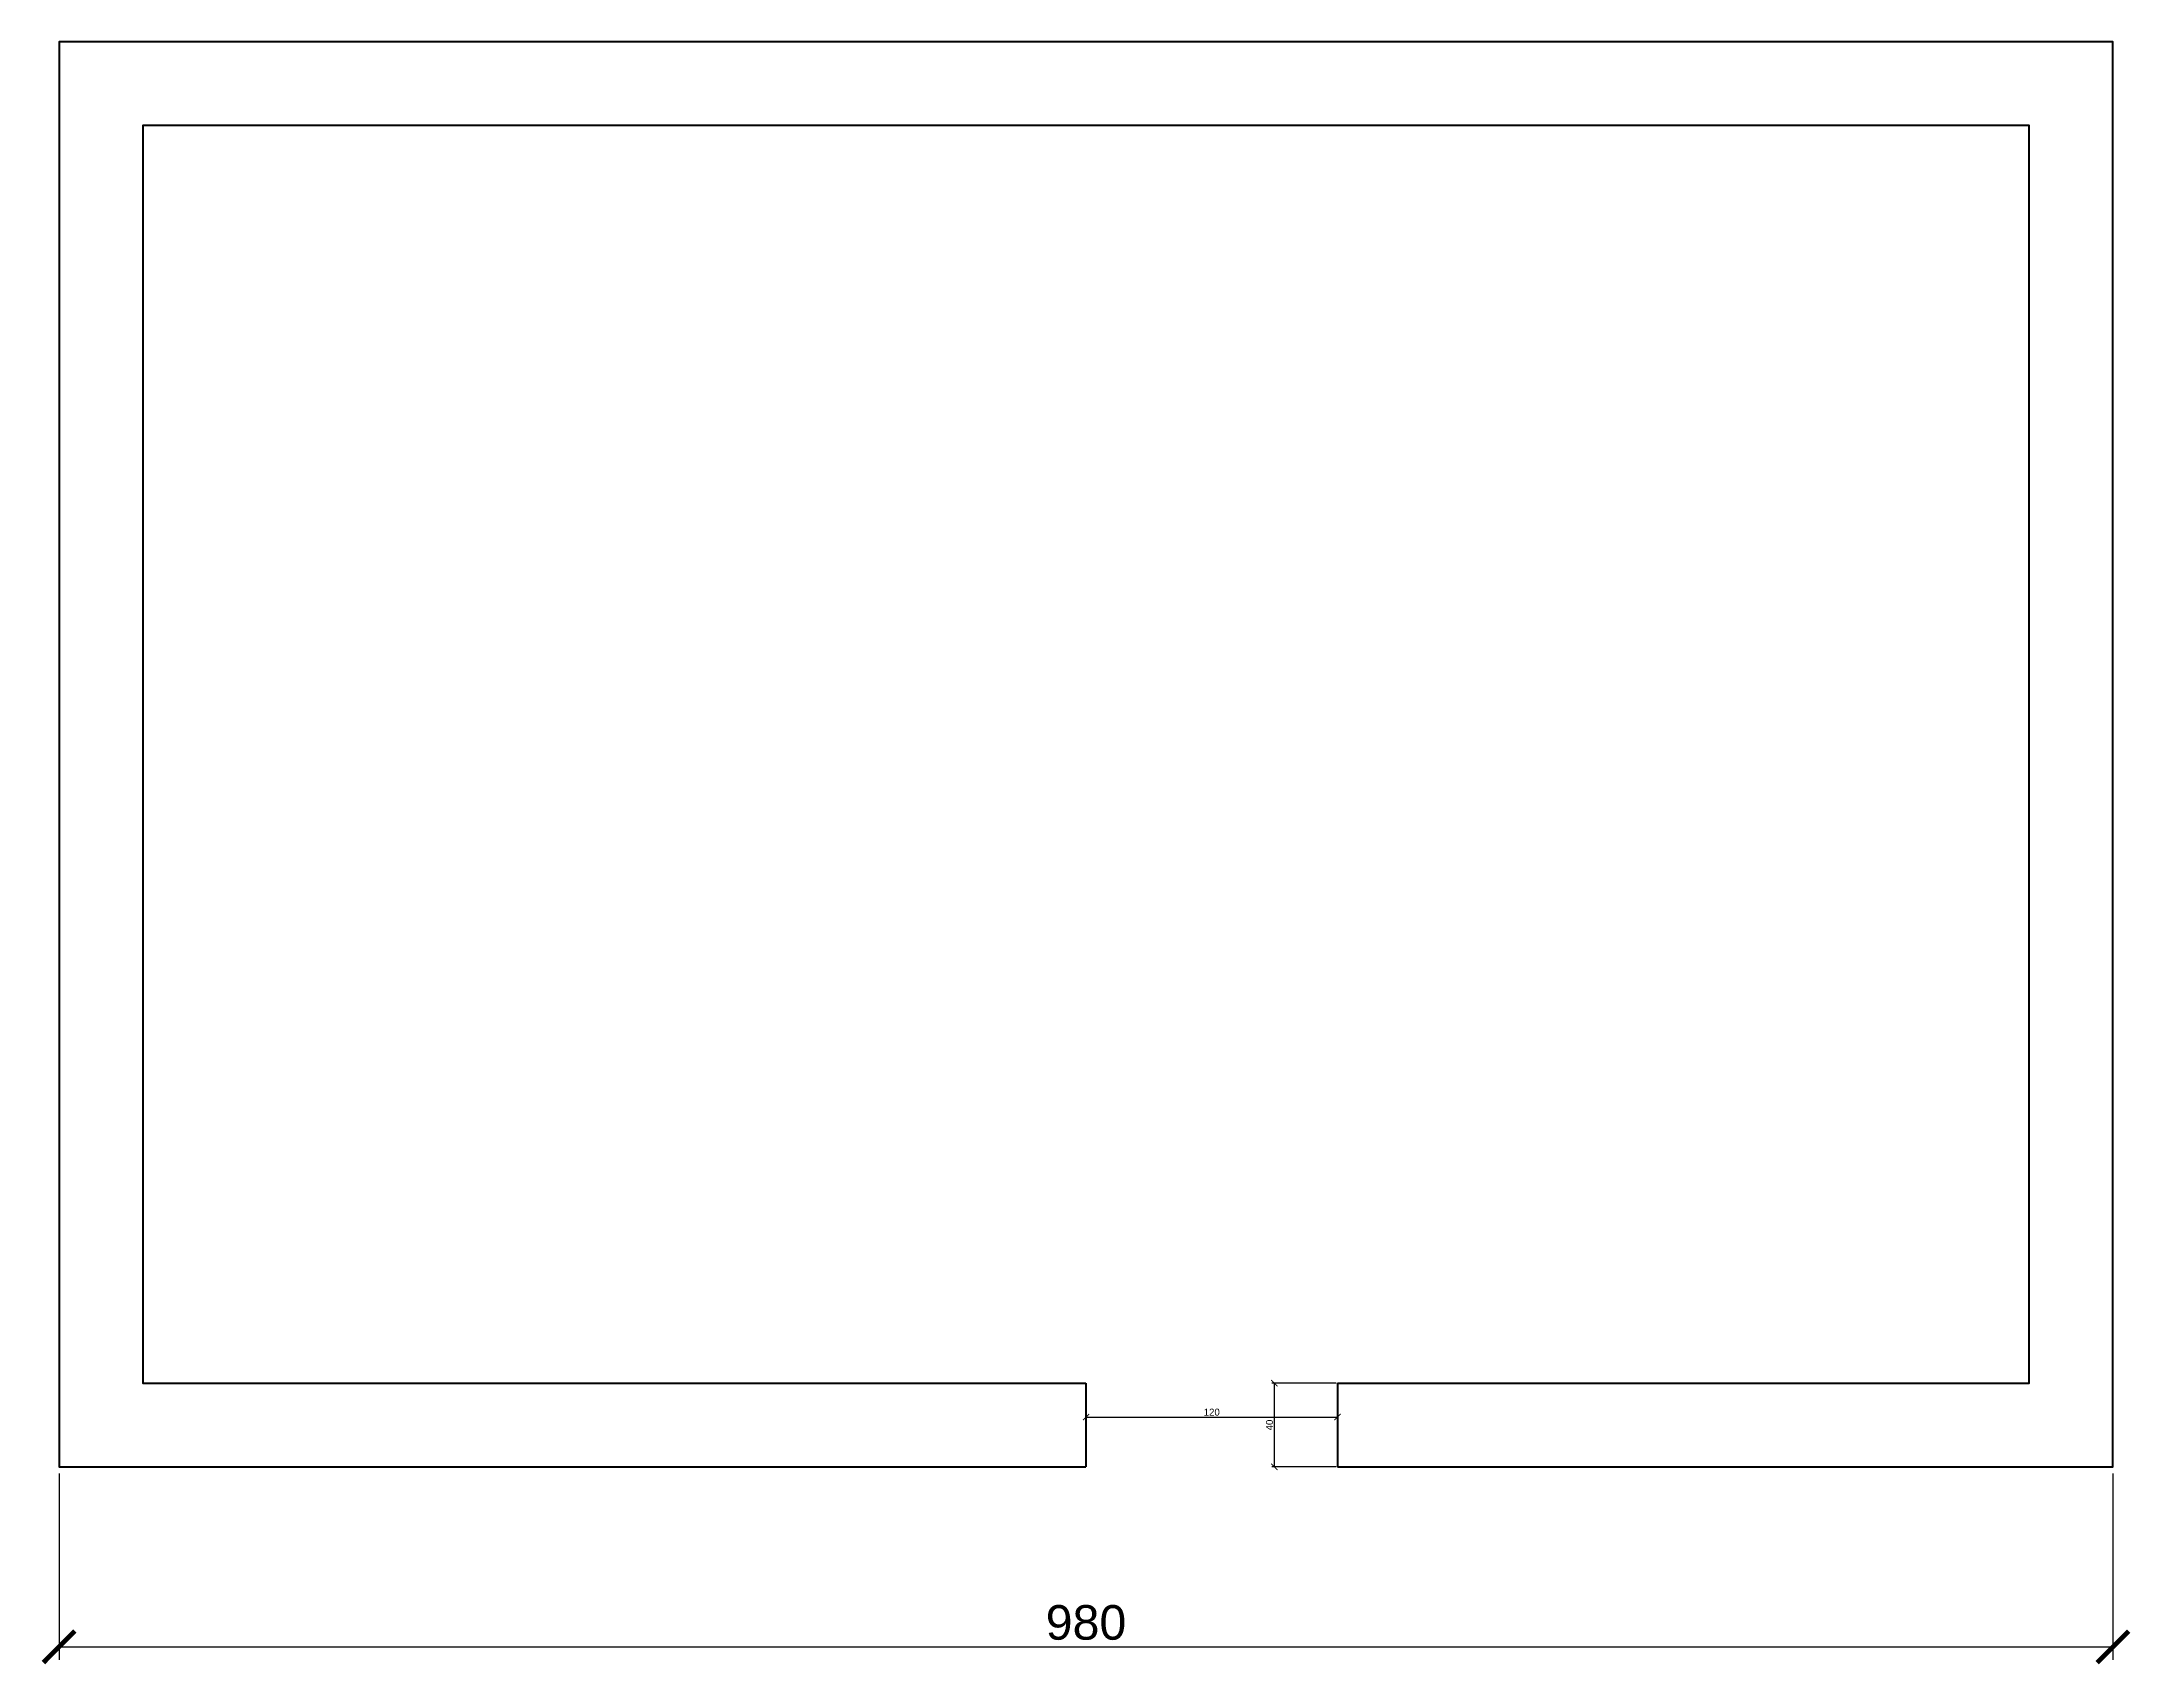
# Model space of a CAD drawing. Header units: centimetres. Extents: x 2097 to 3094, y 1073 to 1847.
import ezdxf

# ---------------------------------------------------------------- set-up
doc = ezdxf.new("R2010")
doc.units = ezdxf.units.CM
doc.layers.add('01-MURS_coupés', color=140, linetype='Continuous', lineweight=50)
doc.layers.add('85-TEXTE', color=7, linetype='Continuous', lineweight=20)
doc.layers.add('81-COTATIONS', color=7, linetype='Continuous', lineweight=20, true_color=0xfa3d3d)
doc.styles.get("Standard").update_dxf_attribs({"font": 'arial.ttf'})
doc.dimstyles.new('COTES DANS FENETRES DE P.', dxfattribs={"dimscale": 0, "dimtxt": 3.3, "dimasz": 3, "dimexe": 1.25, "dimexo": 0.625, "dimtad": 1, "dimtxsty": 'Standard', "dimblk": 'ARCHTICK', "dimcen": 2.5, "dimadec": 0, "dimazin": 0, "dimtfac": 1, "dimtmove": 0, "dimatfit": 3, "dimfxl": 1, "dimarcsym": 0})

# ---------------------------------------------------------------- blocks, each defined once
blk = doc.blocks.new('_ArchTick')
at = {"color": 0, "linetype": 'ByBlock', "const_width": 0.15}
blk.add_lwpolyline([(-0.5, -0.5), (0.5, 0.5)], dxfattribs=at)
blk = doc.blocks.new('*D5')
at = {"layer": '81-COTATIONS', "color": 0, "lineweight": -2, "transparency": 16777216}
for p, q in [((2105.5, 1164.07), (2105.5, 1075.09)), ((3085.5, 1164.07), (3085.5, 1075.09)), ((2105.5, 1081.34), (3085.5, 1081.34))]:
    blk.add_line(p, q, dxfattribs=at)
at = {"layer": 'Defpoints', "color": 0, "transparency": 16777216}
for p in [(2105.5, 1167.19), (3085.5, 1167.19), (3085.5, 1081.34)]:
    blk.add_point(p, dxfattribs=at)
at = {"layer": '81-COTATIONS', "color": 0, "lineweight": -2, "transparency": 16777216, "xscale": 15, "yscale": 15, "zscale": 15, "rotation": 180}
blk.add_blockref('_ArchTick', (2105.5, 1081.34), dxfattribs=at)
at = {"layer": '81-COTATIONS', "color": 0, "lineweight": -2, "transparency": 16777216, "xscale": 15, "yscale": 15, "zscale": 15}
blk.add_blockref('_ArchTick', (3085.5, 1081.34), dxfattribs=at)
at = {"layer": '81-COTATIONS', "color": 0, "transparency": 16777216, "insert": (2595.5, 1092.89), "char_height": 16.5, "attachment_point": 5}
blk.add_mtext('980', dxfattribs=at)
blk = doc.blocks.new('*D7')
at = {"layer": '85-TEXTE', "color": 0, "lineweight": -2, "transparency": 16777216}
for p, q in [((2595.5, 1167.82), (2595.5, 1192.24)), ((2595.5, 1190.99), (2715.5, 1190.99)), ((2715.5, 1167.82), (2715.5, 1192.24))]:
    blk.add_line(p, q, dxfattribs=at)
at = {"layer": 'Defpoints', "color": 0, "transparency": 16777216}
for p in [(2715.5, 1190.99), (2595.5, 1167.19), (2715.5, 1167.19)]:
    blk.add_point(p, dxfattribs=at)
at = {"layer": '85-TEXTE', "color": 0, "lineweight": -2, "transparency": 16777216, "xscale": 3, "yscale": 3, "zscale": 3, "rotation": 180}
blk.add_blockref('_ArchTick', (2595.5, 1190.99), dxfattribs=at)
at = {"layer": '85-TEXTE', "color": 0, "lineweight": -2, "transparency": 16777216, "xscale": 3, "yscale": 3, "zscale": 3}
blk.add_blockref('_ArchTick', (2715.5, 1190.99), dxfattribs=at)
at = {"layer": '85-TEXTE', "color": 0, "transparency": 16777216, "insert": (2655.5, 1193.3), "char_height": 3.3, "attachment_point": 5}
blk.add_mtext('120', dxfattribs=at)
blk = doc.blocks.new('*D8')
at = {"layer": '85-TEXTE', "color": 0, "lineweight": -2, "transparency": 16777216}
for p, q in [((2714.87, 1207.19), (2684.13, 1207.19)), ((2685.38, 1167.19), (2685.38, 1207.19)), ((2714.87, 1167.19), (2684.13, 1167.19))]:
    blk.add_line(p, q, dxfattribs=at)
at = {"layer": 'Defpoints', "color": 0, "transparency": 16777216}
for p in [(2685.38, 1207.19), (2715.5, 1207.19), (2715.5, 1167.19)]:
    blk.add_point(p, dxfattribs=at)
at = {"layer": '85-TEXTE', "color": 0, "lineweight": -2, "transparency": 16777216, "xscale": 3, "yscale": 3, "zscale": 3}
for p, rotation in [((2685.38, 1207.19), 90), ((2685.38, 1167.19), 270)]:
    blk.add_blockref('_ArchTick', p, dxfattribs=dict(at, rotation=rotation))
at = {"layer": '85-TEXTE', "color": 0, "transparency": 16777216, "insert": (2683.07, 1187.19), "char_height": 3.3, "attachment_point": 5, "rotation": 90}
blk.add_mtext('40', dxfattribs=at)

msp = doc.modelspace()

# ---------------------------------------------------------------- linework, layer by layer
at = {"layer": '01-MURS_coupés'}
for p, q in [((2595.499, 1207.194), (2595.499, 1167.194)), ((2715.499, 1207.194), (2715.499, 1167.194))]:
    msp.add_line(p, q, dxfattribs=at)
for points in [[(2715.499, 1167.194), (3085.499, 1167.194), (3085.499, 1847.194), (2105.499, 1847.194), (2105.499, 1167.194), (2595.499, 1167.194)], [(2715.499, 1207.194), (3045.499, 1207.194), (3045.499, 1807.194), (2145.499, 1807.194), (2145.499, 1207.194), (2595.499, 1207.194)]]:
    msp.add_lwpolyline(points, dxfattribs=at)

# ---------------------------------------------------------------- dimensions: what is measured, and where the dimension line sits
at = {"layer": '81-COTATIONS'}
dim = msp.add_linear_dim(base=(3085.499, 1081.341), p1=(2105.499, 1167.194), p2=(3085.499, 1167.194), dimstyle='COTES DANS FENETRES DE P.', override={"dimscale": 5}, dxfattribs=at)
dim.commit()
dim.dimension.update_dxf_attribs({"geometry": '*D5', "text_midpoint": (2595.499, 1092.89)})
at = {"layer": '85-TEXTE'}
dim = msp.add_linear_dim(base=(2685.379, 1207.194), p1=(2715.499, 1167.194), p2=(2715.499, 1207.194), angle=90, dimstyle='COTES DANS FENETRES DE P.', override={"dimscale": 1}, dxfattribs=at)
dim.commit()
dim.dimension.update_dxf_attribs({"geometry": '*D8', "text_midpoint": (2683.07, 1187.194)})
dim = msp.add_linear_dim(base=(2715.499, 1190.993), p1=(2595.499, 1167.194), p2=(2715.499, 1167.194), dimstyle='COTES DANS FENETRES DE P.', override={"dimscale": 1}, dxfattribs=at)
dim.commit()
dim.dimension.update_dxf_attribs({"geometry": '*D7', "text_midpoint": (2655.499, 1193.303)})

doc.saveas('drawing.dxf')
